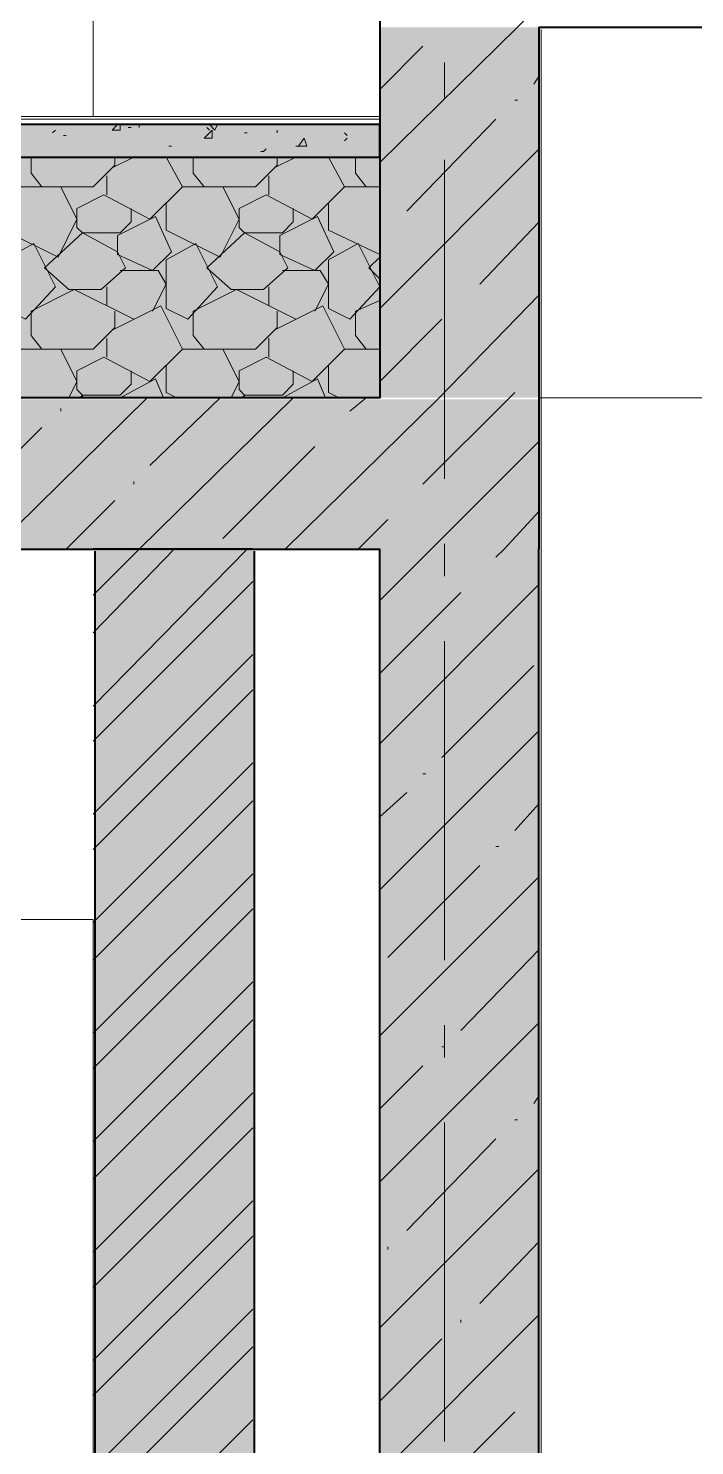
# Model space of a CAD drawing. Header units: millimetres. Extents: x -135211 to 49383, y -8033 to 228499.
# Drawn here: x -78199 to -77155, y 9322 to 11541 of the extents above; entities that cross this region are included whole.
import ezdxf

# ---------------------------------------------------------------- set-up
doc = ezdxf.new("R2010")
doc.units = ezdxf.units.MM
doc.layers.add('PDF _Геометрия', color=7, linetype='Continuous', true_color=0x1d1d1d)
doc.layers.add('PDF _Сплошная заливка', color=7, linetype='Continuous', true_color=0xffffff)

msp = doc.modelspace()

# ---------------------------------------------------------------- hatches: boundary and pattern name
at = {"layer": 'PDF _Сплошная заливка', "transparency": 33554559}
h = msp.add_hatch(color=256, dxfattribs=at)
h.paths.add_polyline_path([(-77399.4, 11542.5), (-77648.6, 11542.5), (-77648.6, 10962.5), (-77399.4, 10962.5)])
h.paths.add_polyline_path([(-77399.4, 10725.5), (-77648.6, 10725.5), (-77648.6, 6717.5), (-77399.4, 6717.5)])
h = msp.add_hatch(color=256, dxfattribs=at)
h.paths.add_polyline_path([(-93497.2, 10725.5), (-93497.2, 10959.8), (-103545.3, 10959.8), (-103545.3, 10725.5)])
h.paths.add_polyline_path([(-5796.5, 10725.5), (-5796.5, 10959.8), (-26352.2, 10959.8), (-26352.2, 10725.5)])
h.paths.add_polyline_path([(-26398.8, 10725.5), (-26398.8, 10959.8), (-26648.6, 10959.8), (-26648.6, 10725.5)])
h.paths.add_polyline_path([(-77398.8, 10725.5), (-77398.8, 10959.8), (-79968.3, 10959.8), (-79968.3, 10725.5)])

# ---------------------------------------------------------------- linework, layer by layer
at = {"layer": 'PDF _Геометрия', "color": 7, "lineweight": 9}
for points in [[(-77898.3, 19123.9), (-78097.3, 19123.9), (-78097.3, 11402.8), (-78097.3, 11644.1), (-80645.6, 11644.1), (-78097.3, 11644.1), (-78097.3, 14344.8), (-80645.6, 14344.8), (-78097.3, 14344.8), (-78097.3, 15166), (-80645.6, 15166), (-78097.3, 15166), (-78097.3, 18544), (-80645.6, 18544), (-78097.3, 18544), (-78097.3, 19123.9), (-80425.5, 19123.9), (-80425.5, 19119.7), (-80522.8, 19119.7), (-80527.1, 19115.4), (-80624.4, 19090), (-80628.7, 19085.8), (-80645.6, 19085.8)], [(-77395.9, 11539.1), (-77395.9, 6840.3), (-77395.9, 7441.6)], [(-77547, 11432.4), (-77547, 11487.4)], [(-77648.6, 11390.1), (-77648.6, 11398.5), (-77648.6, 11402.8), (-80645.6, 11402.8), (-80645.6, 11398.5), (-80645.6, 11390.1)], [(-77648.6, 11398.5), (-80645.6, 11398.5)], [(-80645.6, 11339.3), (-80645.6, 10962.5), (-77648.6, 10962.5), (-77648.6, 11339.3)], [(-77547, 10835.5), (-77547, 11335.1)], [(-78094.5, 10722), (-78094.5, 6840.3), (-78462.7, 6840.3), (-78462.7, 7090), (-78462.7, 6840.3), (-78416.4, 6840.3), (-78365.4, 6840.3), (-78365.4, 9164.4), (-78365.4, 6840.3), (-78314.5, 6840.3), (-78314.5, 9164.4)], [(-77547, 10683.2), (-77547, 10734)], [(-77547, 10082.1), (-77547, 10581.6)], [(-79667.8, 9904.3), (-79667.8, 10069.4), (-79667.8, 10145.6), (-79718.6, 10145.6), (-78097.3, 10145.6)], [(-77547, 9929.7), (-77547, 9980.5)], [(-77547, 9328.6), (-77547, 9828.1)]]:
    msp.add_lwpolyline(points, dxfattribs=at)
at = {"layer": 'PDF _Геометрия', "color": 7, "lineweight": 40}
for points in [[(-77398.8, 10725.5), (-77398.8, 10962.5), (-77398.8, 11542.5), (-69245.9, 11542.5), (-69245.9, 11783.8), (-77398.8, 11783.8), (-77398.8, 12846.3), (-77648.6, 12846.3), (-77648.6, 11783.8), (-77648.6, 11542.5), (-77648.6, 10962.5), (-80645.6, 10962.5), (-80645.6, 10742.4)], [(-66622.2, 11543.3), (-66622.2, 6717.5), (-77399.4, 6717.5), (-77399.4, 10726.1)], [(-79718.6, 10725.5), (-77648.6, 10725.5)], [(-77847.5, 10725.5), (-78097.3, 10725.5)], [(-78094.5, 10722.5), (-78094.5, 3339.5), (-77844.7, 3339.5), (-77844.7, 10722.5)], [(-77649.1, 10726.1), (-77649.1, 6717.5)]]:
    msp.add_lwpolyline(points, dxfattribs=at)
at = {"layer": 'PDF _Геометрия', "lineweight": 9}
for points in [[(-77648.6, 11330.8), (-77432.7, 11542.5), (-77195.7, 11783.8)], [(-77648.6, 11445.1), (-77580.9, 11512.8)], [(-77407.3, 11453.6), (-77398.8, 11466.3)], [(-77436.9, 11428.2), (-77432.7, 11428.2)], [(-77606.3, 11254.6), (-77466.6, 11398.5)], [(-78292, 11258.9), (-78292, 11237.7), (-78308.9, 11220.8), (-78368.2, 11220.8), (-78313.2, 11191.1), (-78300.5, 11165.7), (-78338.6, 11131.9), (-78389.4, 11131.9), (-78427.5, 11165.7), (-78368.2, 11220.8), (-78376.7, 11229.2), (-78376.7, 11258.9), (-78334.3, 11280), (-78262.4, 11241.9), (-78211.6, 11292.7), (-78097.3, 11292.7), (-78063.4, 11326.6), (-78063.4, 11339.3)], [(-78177.7, 11292.7), (-78194.7, 11313.9), (-78194.7, 11339.3)], [(-78038, 11258.9), (-78038, 11237.7), (-78055, 11220.8), (-78114.2, 11220.8), (-78059.2, 11191.1), (-78046.5, 11165.7), (-78084.6, 11131.9), (-78135.4, 11131.9), (-78173.5, 11165.7), (-78114.2, 11220.8), (-78122.7, 11229.2), (-78122.7, 11258.9), (-78080.4, 11280), (-78008.4, 11241.9), (-77957.6, 11292.7), (-77843.3, 11292.7), (-77809.4, 11326.6), (-77809.4, 11339.3)], [(-78067.7, 11322.4), (-78033.8, 11339.3), (-78038, 11339.3)], [(-77957.6, 11292.7), (-77983, 11339.3)], [(-77923.7, 11292.7), (-77940.7, 11313.9), (-77940.7, 11339.3)], [(-77813.7, 11322.4), (-77779.8, 11339.3), (-77784, 11339.3)], [(-77703.6, 11292.7), (-77729, 11339.3)], [(-77669.8, 11292.7), (-77686.7, 11313.9), (-77686.7, 11339.3)], [(-77648.6, 11102.2), (-77398.8, 11352)], [(-78237, 11267.3), (-78237, 11225), (-78152.3, 11182.7), (-78122.7, 11241.9), (-78148.1, 11292.7)], [(-78076.1, 11280), (-78076.1, 11309.7)], [(-77983, 11267.3), (-77983, 11225), (-77898.3, 11182.7), (-77868.7, 11241.9), (-77894.1, 11292.7)], [(-77784, 11258.9), (-77784, 11237.7), (-77801, 11220.8), (-77860.2, 11220.8), (-77805.2, 11191.1), (-77792.5, 11165.7), (-77830.6, 11131.9), (-77881.4, 11131.9), (-77919.5, 11165.7), (-77860.2, 11220.8), (-77868.7, 11229.2), (-77868.7, 11258.9), (-77826.4, 11280), (-77754.4, 11241.9), (-77703.6, 11292.7), (-77648.6, 11292.7)], [(-77822.1, 11280), (-77822.1, 11309.7)], [(-77648.6, 11186.9), (-77729, 11225), (-77729, 11267.3)], [(-77635.9, 11229.2), (-77635.9, 11229.2)], [(-77492, 11140.3), (-77398.8, 11237.7)], [(-77648.6, 11148.8), (-77665.5, 11165.7), (-77648.6, 11182.7)], [(-78004.2, 11098), (-77983, 11140.3), (-77995.7, 11161.5), (-78055, 11161.5)], [(-77750.2, 11098), (-77729, 11140.3), (-77741.7, 11161.5), (-77801, 11161.5)], [(-78177.7, 11038.7), (-78194.7, 11059.9), (-78194.7, 11098), (-78126.9, 11131.9), (-78033.8, 11085.3)], [(-78076.1, 11106.5), (-78076.1, 11136.1)], [(-77923.7, 11038.7), (-77940.7, 11059.9), (-77940.7, 11098), (-77872.9, 11131.9), (-77779.8, 11085.3)], [(-77822.1, 11106.5), (-77822.1, 11136.1)], [(-77796.7, 10725.5), (-77555.5, 10962.5), (-77398.8, 11123.4)], [(-78372.4, 10962.5), (-78368.2, 10966.8), (-78376.7, 10975.2), (-78376.7, 11004.9), (-78334.3, 11026), (-78262.4, 10987.9), (-78211.6, 11038.7), (-78097.3, 11038.7), (-78063.4, 11072.6), (-78063.4, 11098)], [(-78118.5, 10962.5), (-78114.2, 10966.8), (-78122.7, 10975.2), (-78122.7, 11004.9), (-78080.4, 11026), (-78008.4, 10987.9), (-77957.6, 11038.7), (-77843.3, 11038.7), (-77809.4, 11072.6), (-77809.4, 11098)], [(-78067.7, 11068.4), (-77991.5, 11106.5), (-77957.6, 11038.7)], [(-77813.7, 11068.4), (-77737.5, 11106.5), (-77703.6, 11038.7)], [(-77669.8, 11038.7), (-77686.7, 11059.9), (-77686.7, 11098), (-77648.6, 11114.9)], [(-77521.6, 11114.9), (-77521.6, 11114.9)], [(-77648.6, 10987.9), (-77551.2, 11085.3)], [(-78076.1, 11026), (-78076.1, 11055.7)], [(-77822.1, 11026), (-77822.1, 11055.7)], [(-78135.4, 10962.5), (-78122.7, 10987.9), (-78148.1, 11038.7)], [(-77881.4, 10962.5), (-77868.7, 10987.9), (-77894.1, 11038.7)], [(-77864.5, 10962.5), (-77860.2, 10966.8), (-77868.7, 10975.2), (-77868.7, 11004.9), (-77826.4, 11026), (-77754.4, 10987.9), (-77703.6, 11038.7), (-77648.6, 11038.7)], [(-78114.2, 10962.5), (-78114.2, 10966.8), (-78055, 10966.8), (-78038, 10983.7), (-78038, 11004.9)], [(-77966.1, 10962.5), (-77983, 10971), (-77983, 11013.3)], [(-77860.2, 10962.5), (-77860.2, 10966.8), (-77801, 10966.8), (-77784, 10983.7), (-77784, 11004.9)], [(-77712.1, 10962.5), (-77729, 10971), (-77729, 11013.3)], [(-77987.2, 10962.5), (-77999.9, 10992.2), (-78055, 10962.5)], [(-77733.3, 10962.5), (-77745.9, 10992.2), (-77801, 10962.5)], [(-77407.3, 11000.6), (-77407.3, 11000.6)], [(-78253.9, 10725.5), (-78012.6, 10962.5)], [(-78097.3, 10653.5), (-78025.3, 10725.5), (-77784, 10962.5)], [(-78008.4, 10856.7), (-77898.3, 10962.5)], [(-77695.2, 10941.4), (-77669.8, 10962.5)], [(-77580.9, 10827.1), (-77445.4, 10962.5), (-77436.9, 10971)], [(-78148.1, 10941.4), (-78148.1, 10945.6)], [(-78321.6, 10772.1), (-78177.7, 10916)], [(-77720.6, 10916), (-77720.6, 10916)], [(-77648.6, 10645.1), (-77568.2, 10725.5), (-77398.8, 10894.8)], [(-77894.1, 10742.4), (-77750.2, 10886.3)], [(-78033.8, 10827.1), (-78033.8, 10831.3)], [(-78139.6, 10725.5), (-78063.4, 10801.7)], [(-77606.3, 10801.7), (-77606.3, 10801.7)], [(-77466.6, 10712.8), (-77453.9, 10725.5), (-77398.8, 10784.8)], [(-77682.5, 10725.5), (-77635.9, 10772.1)], [(-78097.3, 10480), (-77856, 10725.5)], [(-78097.3, 10594.3), (-77970.3, 10725.5)], [(-78097.3, 10424.9), (-77847.5, 10674.7)], [(-77492, 10687.4), (-77492, 10687.4)], [(-77648.6, 10420.7), (-77398.8, 10670.5)], [(-77648.6, 10530.8), (-77521.6, 10657.8)], [(-78097.3, 10310.6), (-77847.5, 10560.4)], [(-77551.2, 10399.5), (-77407.3, 10543.5)], [(-78097.3, 10255.6), (-77847.5, 10505.4)], [(-77648.6, 10192.1), (-77398.8, 10441.9)], [(-78097.3, 10141.3), (-77847.5, 10391.1)], [(-77580.9, 10374.1), (-77576.6, 10374.1)], [(-77648.6, 10306.4), (-77606.3, 10344.5)], [(-78097.3, 10082.1), (-77847.5, 10331.8)], [(-77436.9, 10285.2), (-77398.8, 10327.6)], [(-77466.6, 10259.9), (-77462.3, 10259.9)], [(-77635.9, 10086.3), (-77492, 10230.2)], [(-78097.3, 9967.8), (-77847.5, 10217.5)], [(-77648.6, 9963.5), (-77398.8, 10213.3)], [(-78097.3, 9912.7), (-77847.5, 10162.5)], [(-77521.6, 9972), (-77398.8, 10099)], [(-78097.3, 9798.4), (-77847.5, 10048.2)], [(-78097.3, 9739.2), (-77847.5, 9988.9)], [(-77648.6, 9735), (-77398.8, 9984.7)], [(-77551.2, 9946.6), (-77547, 9946.6)], [(-77648.6, 9849.2), (-77580.9, 9917)], [(-78097.3, 9624.9), (-77847.5, 9874.6)], [(-77407.3, 9857.7), (-77398.8, 9870.4)], [(-77436.9, 9832.3), (-77432.7, 9832.3)], [(-78097.3, 9569.9), (-77847.5, 9819.6)], [(-77606.3, 9658.8), (-77466.6, 9802.7)], [(-77648.6, 9506.4), (-77398.8, 9756.1)], [(-78097.3, 9455.6), (-77847.5, 9705.3)], [(-78097.3, 9400.5), (-77847.5, 9650.3)], [(-77635.9, 9629.1), (-77635.9, 9633.4)], [(-77492, 9544.5), (-77398.8, 9641.8)], [(-78097.3, 9286.2), (-77847.5, 9536)], [(-77648.6, 9277.8), (-77398.8, 9527.5)], [(-77521.6, 9514.8), (-77521.6, 9519.1)], [(-78097.3, 9227), (-77847.5, 9476.7)], [(-77648.6, 9392.1), (-77551.2, 9489.4)], [(-77407.3, 9404.8), (-77407.3, 9404.8)], [(-78097.3, 9112.7), (-77847.5, 9362.4)], [(-77580.9, 9231.2), (-77436.9, 9375.1)]]:
    msp.add_lwpolyline(points, dxfattribs=at)
at = {"layer": 'PDF _Геометрия', "color": 7, "lineweight": 9}
for points in [[(-77398.8, 10962.5), (-72446.1, 10962.5), (-72446.1, 11542.5), (-77398.8, 11542.5)], [(-77398.8, 10962.5), (-77398.8, 7444.9), (-77115.2, 7444.9), (-77115.2, 10145.6), (-75316.2, 10145.6), (-75316.2, 7444.9), (-74245.2, 7444.9), (-74245.2, 10145.6), (-72446.1, 10145.6), (-72446.1, 10962.5)], [(-78097.3, 7444.9), (-78097.3, 10145.6), (-78317.4, 10145.6), (-78317.4, 7444.9)]]:
    msp.add_lwpolyline(points, close=True, dxfattribs=at)
at = {"layer": 'PDF _Геометрия', "color": 7, "lineweight": 40}
msp.add_lwpolyline([(-80645.6, 11390.1), (-80645.6, 11339.3), (-77648.6, 11339.3), (-77648.6, 11390.1)], close=True, dxfattribs=at)
at = {"layer": 'PDF _Геометрия', "color": 250, "lineweight": 9, "true_color": 0x363636}
for points in [[(-78160.8, 11377.4), (-78156.6, 11381.6)], [(-78055, 11390.1), (-78055, 11381.6), (-78067.7, 11381.6), (-78059.2, 11390.1)], [(-78042.3, 11385.8), (-78038, 11385.8)], [(-78025.3, 11390.1), (-78025.3, 11385.8)], [(-77919.5, 11385.8), (-77915.3, 11381.6)], [(-77915.3, 11390.1), (-77915.3, 11390.1)], [(-77915.3, 11390.1), (-77906.8, 11381.6), (-77902.6, 11390.1)], [(-77809.4, 11381.6), (-77809.4, 11377.4)], [(-78143.9, 11373.1), (-78139.6, 11373.1)], [(-77860.2, 11377.4), (-77856, 11377.4)], [(-77729, 11360.4), (-77729, 11360.4)], [(-77703.6, 11377.4), (-77699.4, 11373.1)], [(-77703.6, 11364.7), (-77699.4, 11368.9)], [(-77978.8, 11356.2), (-77974.5, 11356.2)], [(-77834.8, 11347.8), (-77830.6, 11347.8), (-77826.4, 11352)], [(-77779.8, 11356.2), (-77775.6, 11356.2)], [(-77690.9, 11352), (-77690.9, 11352)]]:
    msp.add_lwpolyline(points, dxfattribs=at)
for points in [[(-77911, 11381.6), (-77911, 11368.9), (-77923.7, 11368.9)], [(-77767.1, 11368.9), (-77762.9, 11356.2), (-77775.6, 11356.2)]]:
    msp.add_lwpolyline(points, close=True, dxfattribs=at)
at = {"layer": 'PDF _Геометрия', "lineweight": 9}
for points in [[(-78059.2, 11216.5), (-78059.2, 11186.9), (-78004.2, 11161.5), (-77974.5, 11191.1), (-77999.9, 11246.2)], [(-77805.2, 11216.5), (-77805.2, 11186.9), (-77750.2, 11161.5), (-77720.6, 11191.1), (-77745.9, 11246.2)], [(-78237, 11102.2), (-78237, 11178.4), (-78190.4, 11203.8), (-78156.6, 11136.1), (-78203.1, 11085.3)], [(-77983, 11102.2), (-77983, 11178.4), (-77936.4, 11203.8), (-77902.6, 11136.1), (-77949.1, 11085.3)], [(-77729, 11102.2), (-77729, 11178.4), (-77682.5, 11203.8), (-77648.6, 11136.1), (-77695.2, 11085.3)]]:
    msp.add_lwpolyline(points, close=True, dxfattribs=at)
at = {"layer": 'PDF _Сплошная заливка', "lineweight": 5, "transparency": 33554559}
for points in [[(-80645.6, 11390.1), (-80645.6, 11339.3), (-77648.6, 11390.1), (-77648.6, 11339.3)], [(-80645.6, 11339.3), (-80645.6, 10962.5), (-77648.6, 11339.3), (-77648.6, 10962.5)], [(-78094.5, 10722.5), (-77844.7, 10722.5), (-78094.5, 3339.5), (-77844.7, 3339.5)]]:
    msp.add_solid(points, dxfattribs=at)

doc.saveas('drawing.dxf')
